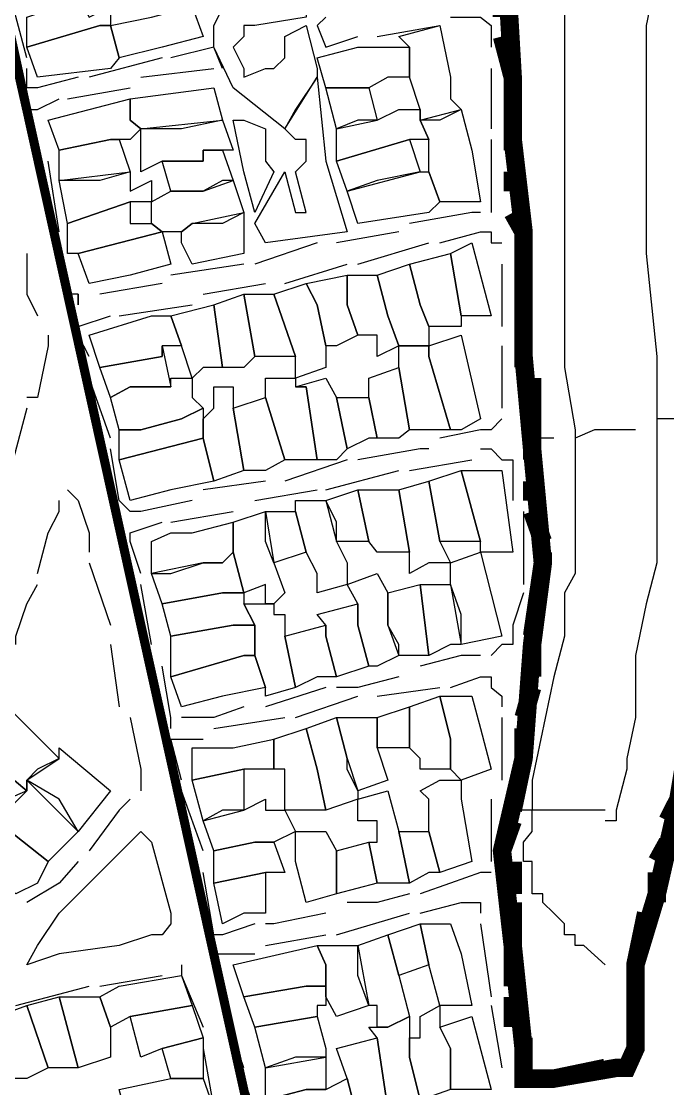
# Model space of a CAD drawing. Header units: millimetres. Extents: x -3588 to 75209, y -3737 to 38254.
# Drawn here: x 18244.6 to 18329.5, y 32803.1 to 32943.3 of the extents above; entities that cross this region are included whole.
import ezdxf

# ---------------------------------------------------------------- set-up
doc = ezdxf.new("R2010")
doc.units = ezdxf.units.MM
doc.layers.add('P', color=253, linetype='Continuous')

msp = doc.modelspace()

# ---------------------------------------------------------------- linework, layer by layer
at = {"layer": 'P'}
for points, const_width in [([(18142.301, 33033.387), (18145.117, 33031.963), (18149.07, 33033.387), (18157.264, 33034.795), (18168.275, 33037.612), (18180.406, 33040.157), (18216.814, 33048.351), (18216.814, 33049.759), (18219.647, 33049.759), (18219.647, 33048.351), (18219.647, 33045.518), (18245.333, 32931.764), (18288.799, 32735.286)], 1.2), ([(18288.799, 32735.286), (18245.333, 32931.764), (18219.647, 33049.759)], 1.2), ([(18307.715, 32960.266), (18309.123, 32935.989), (18309.123, 32927.811), (18310.548, 32915.664), (18310.548, 32899.292), (18311.668, 32887.161), (18313.076, 32872.198), (18311.668, 32861.475), (18310.548, 32846.512), (18307.715, 32834.365), (18309.123, 32821.946), (18310.548, 32808.391), (18310.548, 32804.454), (18311.668, 32804.454), (18314.501, 32804.454), (18322.679, 32805.862), (18324.087, 32805.862), (18325.223, 32808.391), (18325.223, 32819.402), (18328.04, 32828.716), (18330.873, 32841.151)], 2.417), ([(18307.715, 32960.266), (18309.123, 32935.989), (18309.123, 32927.811), (18310.548, 32915.664), (18310.548, 32899.292), (18311.668, 32887.161), (18313.076, 32872.198), (18311.668, 32861.475), (18310.548, 32846.512), (18307.715, 32834.365), (18309.123, 32821.946), (18310.548, 32808.391), (18310.548, 32804.454), (18311.668, 32804.454), (18314.501, 32804.454), (18322.679, 32805.862), (18324.087, 32805.862), (18325.223, 32808.391), (18325.223, 32819.402), (18328.04, 32828.716), (18330.873, 32841.151)], 1.2), ([(18307.715, 32946.727), (18307.715, 32943.894)], 2.417), ([(18307.715, 32941.35), (18309.123, 32935.989), (18309.123, 32931.764)], 2.417), ([(18309.123, 32929.219), (18309.123, 32927.811), (18309.123, 32926.402)], 2.417), ([(18309.123, 32923.57), (18309.123, 32921.025)], 2.417), ([(18309.123, 32918.208), (18310.548, 32915.664), (18310.548, 32908.894)], 2.417), ([(18310.548, 32906.078), (18310.548, 32903.245)], 2.417), ([(18310.548, 32900.7), (18310.548, 32899.292), (18310.548, 32897.884)], 2.417), ([(18311.668, 32896.475), (18311.668, 32887.161), (18311.668, 32885.753)], 2.417), ([(18311.668, 32882.92), (18311.668, 32880.376)], 2.417), ([(18311.668, 32878.967), (18313.076, 32875.014)], 2.417), ([(18313.076, 32873.606), (18313.076, 32872.198), (18311.668, 32862.596)], 2.417), ([(18311.668, 32861.475), (18311.668, 32857.234)], 2.417), ([(18311.668, 32855.826), (18310.548, 32851.873)], 2.417), ([(18310.548, 32850.465), (18310.548, 32846.512), (18309.123, 32839.726)], 2.417), ([(18329.448, 32838.318), (18330.873, 32841.151), (18331.993, 32847.92)], 2.417), ([(18309.123, 32838.318), (18307.715, 32834.365)], 2.417), ([(18328.04, 32832.957), (18329.448, 32835.501)], 2.417), ([(18309.123, 32832.957), (18309.123, 32828.716)], 2.417), ([(18328.04, 32827.595), (18328.04, 32828.716), (18328.04, 32831.548)], 2.417), ([(18309.123, 32827.595), (18309.123, 32821.946), (18309.123, 32816.585)], 2.417), ([(18325.223, 32815.177), (18325.223, 32819.402), (18326.632, 32826.187)], 2.417), ([(18309.123, 32815.177), (18309.123, 32811.224)], 2.417), ([(18325.223, 32809.815), (18325.223, 32814.04)], 2.417), ([(18310.548, 32809.815), (18310.548, 32808.391), (18310.548, 32807.271)], 2.417), ([(18322.679, 32805.862), (18324.087, 32805.862), (18325.223, 32808.391)], 2.417), ([(18310.548, 32804.454), (18311.668, 32804.454), (18314.501, 32804.454), (18321.27, 32805.862)], 2.417)]:
    msp.add_lwpolyline(points, dxfattribs=dict(at, const_width=const_width))
for points in [[(18280.621, 32931.764), (18279.213, 32929.219), (18272.427, 32934.58), (18269.898, 32939.941), (18269.898, 32942.774), (18273.851, 32950.664), (18282.029, 32946.727), (18282.029, 32943.894), (18275.26, 32942.774), (18273.851, 32942.774), (18273.851, 32941.35), (18272.427, 32939.941), (18273.851, 32937.125), (18273.851, 32935.989), (18276.668, 32937.125), (18277.788, 32937.125), (18279.213, 32938.533), (18279.213, 32939.941), (18279.213, 32941.35), (18282.029, 32942.774), (18283.438, 32937.125), (18283.438, 32935.989), (18280.621, 32931.764)], [(18315.909, 32950.664), (18315.909, 32942.774), (18315.909, 32933.172), (18315.909, 32929.219), (18315.909, 32921.025), (18315.909, 32915.664), (18315.909, 32906.078), (18315.909, 32903.245), (18315.909, 32899.292), (18315.909, 32897.884), (18317.317, 32889.69), (18317.317, 32888.57)], [(18307.715, 32949.544), (18309.123, 32935.989), (18309.123, 32927.811), (18310.548, 32915.664), (18310.548, 32899.292), (18310.548, 32891.114), (18311.668, 32887.161), (18313.076, 32878.967), (18313.076, 32872.198), (18311.668, 32861.475), (18310.548, 32850.465), (18310.548, 32846.512), (18309.123, 32842.271), (18309.123, 32839.726), (18307.715, 32834.365), (18309.123, 32830.14), (18309.123, 32821.946), (18309.123, 32815.177), (18310.548, 32808.391), (18310.548, 32805.862), (18310.548, 32804.454), (18311.668, 32804.454), (18314.501, 32804.454), (18322.679, 32805.862), (18324.087, 32805.862), (18325.223, 32808.391), (18325.223, 32819.402), (18328.04, 32828.716), (18330.873, 32841.151)], [(18328.04, 32949.544), (18326.632, 32942.774), (18326.632, 32939.941), (18326.632, 32935.989), (18326.632, 32934.58), (18326.632, 32922.449), (18326.632, 32918.208), (18326.632, 32916.8), (18326.632, 32915.664), (18326.632, 32912.847), (18328.04, 32899.292), (18328.04, 32897.884), (18328.04, 32896.475), (18328.04, 32895.339), (18328.04, 32893.931), (18328.04, 32891.114)], [(18245.333, 32938.533), (18242.788, 32948.135)], [(18256.343, 32943.894), (18256.343, 32942.774), (18254.935, 32942.774), (18245.333, 32939.941), (18245.333, 32943.894), (18249.574, 32945.303), (18252.102, 32946.727), (18253.527, 32943.894), (18256.343, 32945.303), (18256.343, 32943.894)], [(18263.113, 32939.941), (18257.464, 32938.533), (18256.343, 32942.774), (18261.704, 32943.894), (18267.066, 32945.303), (18268.474, 32941.35), (18263.113, 32939.941)], [(18284.574, 32943.894), (18283.438, 32942.774), (18284.574, 32939.941), (18288.799, 32941.35)], [(18300.946, 32943.894), (18303.762, 32943.894), (18304.899, 32943.894), (18306.307, 32942.774), (18306.307, 32939.941)], [(18256.343, 32937.125), (18246.741, 32935.989), (18245.333, 32939.941), (18254.935, 32942.774), (18256.343, 32942.774), (18257.464, 32938.533), (18256.343, 32937.125)], [(18291.343, 32941.35), (18299.537, 32942.774)], [(18299.537, 32930.339), (18296.993, 32930.339), (18296.993, 32931.764), (18295.584, 32935.989), (18295.584, 32939.941), (18294.176, 32941.35), (18299.537, 32942.774), (18300.946, 32935.989), (18300.946, 32933.172), (18302.354, 32931.764), (18299.537, 32930.339)], [(18271.019, 32937.125), (18269.898, 32939.941), (18264.249, 32938.533)], [(18292.752, 32935.989), (18290.223, 32934.58), (18284.574, 32934.58), (18283.438, 32938.533), (18288.799, 32939.941), (18295.584, 32939.941), (18295.584, 32935.989), (18292.752, 32935.989)], [(18263.113, 32938.533), (18253.527, 32935.989)], [(18252.102, 32935.989), (18246.741, 32934.58), (18245.333, 32934.58), (18245.333, 32937.125)], [(18260.296, 32935.989), (18269.898, 32937.125)], [(18306.307, 32937.125), (18306.307, 32929.219)], [(18284.574, 32924.978), (18287.39, 32915.664), (18276.668, 32914.256), (18275.26, 32916.8), (18279.213, 32923.57), (18280.621, 32918.208), (18282.029, 32918.208), (18280.621, 32923.57), (18282.029, 32924.978), (18282.029, 32927.811), (18280.621, 32927.811), (18279.213, 32929.219), (18283.438, 32935.989), (18284.574, 32924.978)], [(18250.694, 32933.172), (18258.888, 32934.58)], [(18265.657, 32929.219), (18260.296, 32929.219), (18258.888, 32930.339), (18258.888, 32933.172), (18269.898, 32934.58), (18271.019, 32930.339), (18265.657, 32929.219)], [(18288.799, 32930.339), (18285.982, 32929.219), (18284.574, 32934.58), (18290.223, 32934.58), (18291.343, 32930.339), (18288.799, 32930.339)], [(18246.741, 32926.402), (18245.333, 32931.764), (18246.741, 32931.764), (18249.574, 32933.172)], [(18258.888, 32927.811), (18257.464, 32927.811), (18256.343, 32927.811), (18249.574, 32926.402), (18248.149, 32930.339), (18258.888, 32933.172), (18258.888, 32930.339), (18260.296, 32929.219), (18258.888, 32927.811)], [(18295.584, 32931.764), (18296.993, 32931.764), (18296.993, 32930.339), (18298.113, 32927.811), (18295.584, 32927.811), (18285.982, 32924.978), (18285.982, 32929.219), (18291.343, 32930.339), (18294.176, 32931.764), (18295.584, 32931.764)], [(18298.113, 32924.978), (18298.113, 32927.811), (18296.993, 32930.339), (18302.354, 32931.764), (18303.762, 32926.402), (18304.899, 32919.617), (18299.537, 32919.617), (18298.113, 32923.57), (18298.113, 32924.978)], [(18263.113, 32924.978), (18260.296, 32923.57), (18260.296, 32929.219), (18271.019, 32930.339), (18272.427, 32926.402), (18271.019, 32926.402), (18268.474, 32926.402), (18268.474, 32924.978), (18263.113, 32924.978)], [(18273.851, 32923.57), (18272.427, 32930.339), (18273.851, 32930.339), (18276.668, 32929.219), (18276.668, 32927.811), (18276.668, 32926.402), (18276.668, 32924.978), (18277.788, 32923.57), (18275.26, 32918.208), (18273.851, 32923.57)], [(18254.935, 32922.449), (18249.574, 32922.449), (18249.574, 32926.402), (18256.343, 32927.811), (18257.464, 32927.811), (18258.888, 32923.57), (18254.935, 32922.449)], [(18291.343, 32922.449), (18287.39, 32921.025), (18285.982, 32924.978), (18295.584, 32927.811), (18296.993, 32923.57), (18291.343, 32922.449)], [(18306.307, 32927.811), (18306.307, 32919.617), (18306.307, 32918.208)], [(18271.019, 32922.449), (18268.474, 32921.025), (18267.066, 32921.025), (18264.249, 32921.025), (18263.113, 32924.978), (18268.474, 32924.978), (18268.474, 32926.402), (18271.019, 32926.402), (18272.427, 32922.449), (18271.019, 32922.449)], [(18249.574, 32915.664), (18248.149, 32924.978)], [(18261.704, 32921.025), (18261.704, 32919.617), (18258.888, 32919.617), (18250.694, 32916.8), (18249.574, 32922.449), (18258.888, 32923.57), (18258.888, 32921.025), (18261.704, 32922.449), (18261.704, 32921.025)], [(18271.019, 32916.8), (18267.066, 32916.8), (18265.657, 32915.664), (18263.113, 32915.664), (18261.704, 32916.8), (18261.704, 32919.617), (18264.249, 32921.025), (18267.066, 32921.025), (18268.474, 32921.025), (18272.427, 32922.449), (18273.851, 32918.208), (18271.019, 32916.8)], [(18296.993, 32923.57), (18298.113, 32923.57), (18299.537, 32919.617), (18298.113, 32918.208), (18288.799, 32916.8), (18287.39, 32921.025), (18296.993, 32923.57)], [(18258.888, 32918.208), (18258.888, 32916.8), (18261.704, 32916.8), (18263.113, 32915.664), (18252.102, 32912.847), (18250.694, 32912.847), (18250.694, 32916.8), (18258.888, 32919.617), (18258.888, 32918.208)], [(18265.657, 32914.256), (18265.657, 32915.664), (18267.066, 32916.8), (18273.851, 32918.208), (18273.851, 32912.847), (18267.066, 32911.439), (18265.657, 32914.256)], [(18304.899, 32918.208), (18303.762, 32918.208), (18295.584, 32916.8)], [(18258.888, 32910.015), (18253.527, 32908.894), (18252.102, 32912.847), (18263.113, 32915.664), (18264.249, 32911.439), (18258.888, 32910.015)], [(18294.176, 32915.664), (18285.982, 32914.256)], [(18299.537, 32914.256), (18304.899, 32915.664), (18306.307, 32915.664), (18306.307, 32914.256), (18307.715, 32914.256)], [(18252.102, 32907.486), (18252.102, 32906.078), (18252.102, 32907.486), (18250.694, 32907.486), (18249.574, 32914.256)], [(18283.438, 32914.256), (18275.26, 32911.439)], [(18288.799, 32911.439), (18298.113, 32914.256)], [(18303.762, 32904.653), (18302.354, 32904.653), (18300.946, 32912.847), (18303.762, 32914.256), (18306.307, 32904.653), (18303.762, 32904.653)], [(18245.333, 32912.847), (18245.333, 32907.486), (18246.741, 32904.653)], [(18302.354, 32904.653), (18302.354, 32903.245), (18298.113, 32903.245), (18296.993, 32906.078), (18295.584, 32911.439), (18300.946, 32912.847), (18302.354, 32904.653)], [(18273.851, 32911.439), (18264.249, 32910.015)], [(18279.213, 32908.894), (18287.39, 32911.439)], [(18298.113, 32903.245), (18298.113, 32900.7), (18294.176, 32900.7), (18292.752, 32904.653), (18291.343, 32910.015), (18295.584, 32911.439), (18296.993, 32906.078), (18298.113, 32903.245)], [(18307.715, 32911.439), (18307.715, 32904.653), (18307.715, 32903.245)], [(18285.982, 32900.7), (18284.574, 32900.7), (18283.438, 32906.078), (18282.029, 32908.894), (18287.39, 32910.015), (18287.39, 32906.078), (18288.799, 32902.125), (18285.982, 32900.7)], [(18292.752, 32904.653), (18294.176, 32900.7), (18291.343, 32899.292), (18291.343, 32902.125), (18288.799, 32902.125), (18287.39, 32906.078), (18287.39, 32910.015), (18291.343, 32910.015), (18292.752, 32904.653)], [(18263.113, 32908.894), (18254.935, 32907.486)], [(18268.474, 32907.486), (18276.668, 32908.894)], [(18283.438, 32906.078), (18284.574, 32900.7), (18284.574, 32897.884), (18280.621, 32896.475), (18280.621, 32899.292), (18277.788, 32907.486), (18282.029, 32908.894), (18283.438, 32906.078)], [(18273.851, 32897.884), (18271.019, 32897.884), (18269.898, 32906.078), (18273.851, 32907.486), (18275.26, 32899.292), (18273.851, 32897.884)], [(18277.788, 32899.292), (18275.26, 32899.292), (18273.851, 32907.486), (18277.788, 32907.486), (18280.621, 32899.292), (18277.788, 32899.292)], [(18257.464, 32904.653), (18267.066, 32906.078)], [(18268.474, 32897.884), (18267.066, 32896.475), (18265.657, 32900.7), (18264.249, 32904.653), (18269.898, 32906.078), (18271.019, 32897.884), (18268.474, 32897.884)], [(18253.527, 32899.292), (18252.102, 32902.125), (18252.102, 32903.245), (18256.343, 32904.653)], [(18254.935, 32897.884), (18253.527, 32902.125), (18261.704, 32904.653), (18264.249, 32904.653), (18265.657, 32900.7), (18263.113, 32900.7), (18263.113, 32899.292), (18254.935, 32897.884)], [(18248.149, 32902.125), (18248.149, 32900.7), (18246.741, 32893.931), (18245.333, 32893.931)], [(18302.354, 32889.69), (18300.946, 32889.69), (18298.113, 32899.292), (18298.113, 32900.7), (18302.354, 32902.125), (18304.899, 32891.114), (18302.354, 32889.69)], [(18261.704, 32895.339), (18258.888, 32895.339), (18256.343, 32893.931), (18254.935, 32897.884), (18263.113, 32899.292), (18263.113, 32900.7), (18264.249, 32895.339), (18261.704, 32895.339)], [(18298.113, 32889.69), (18295.584, 32889.69), (18294.176, 32897.884), (18294.176, 32900.7), (18298.113, 32900.7), (18298.113, 32899.292), (18300.946, 32889.69), (18298.113, 32889.69)], [(18307.715, 32900.7), (18307.715, 32893.931), (18307.715, 32892.522)], [(18294.176, 32888.57), (18291.343, 32888.57), (18290.223, 32893.931), (18290.223, 32896.475), (18294.176, 32897.884), (18295.584, 32889.69), (18294.176, 32888.57)], [(18256.343, 32888.57), (18253.527, 32896.475)], [(18267.066, 32893.931), (18268.474, 32892.522), (18265.657, 32891.114), (18260.296, 32889.69), (18257.464, 32889.69), (18256.343, 32893.931), (18258.888, 32895.339), (18264.249, 32895.339), (18264.249, 32896.475), (18267.066, 32896.475), (18267.066, 32893.931)], [(18280.621, 32895.339), (18282.029, 32895.339), (18283.438, 32885.753), (18279.213, 32885.753), (18276.668, 32893.931), (18276.668, 32896.475), (18280.621, 32896.475), (18280.621, 32895.339)], [(18285.982, 32885.753), (18283.438, 32885.753), (18282.029, 32895.339), (18280.621, 32895.339), (18284.574, 32896.475), (18285.982, 32893.931), (18287.39, 32887.161), (18285.982, 32885.753)], [(18272.427, 32892.522), (18273.851, 32884.329), (18269.898, 32882.92), (18268.474, 32888.57), (18268.474, 32891.114), (18269.898, 32892.522), (18269.898, 32895.339), (18272.427, 32895.339), (18272.427, 32892.522)], [(18276.668, 32884.329), (18273.851, 32884.329), (18272.427, 32892.522), (18276.668, 32893.931), (18279.213, 32885.753), (18276.668, 32884.329)], [(18290.223, 32888.57), (18287.39, 32887.161), (18285.982, 32893.931), (18290.223, 32893.931), (18291.343, 32888.57), (18290.223, 32888.57)], [(18245.333, 32892.522), (18242.788, 32882.92)], [(18268.474, 32891.114), (18268.474, 32888.57), (18257.464, 32885.753), (18257.464, 32889.69), (18260.296, 32889.69), (18265.657, 32891.114), (18268.474, 32892.522), (18268.474, 32891.114)], [(18336.234, 32892.522), (18331.993, 32891.114), (18330.873, 32891.114), (18328.04, 32891.114)], [(18307.715, 32891.114), (18306.307, 32889.69), (18304.899, 32889.69), (18299.537, 32888.57)], [(18328.04, 32891.114), (18328.04, 32889.69), (18328.04, 32888.57), (18328.04, 32887.161), (18328.04, 32882.92), (18328.04, 32881.8), (18328.04, 32880.376), (18328.04, 32878.967), (18328.04, 32876.151), (18328.04, 32873.606), (18328.04, 32872.198), (18326.632, 32866.837), (18325.223, 32860.051), (18325.223, 32855.826), (18325.223, 32851.873), (18324.087, 32846.512), (18324.087, 32845.103), (18322.679, 32839.726), (18322.679, 32838.318), (18321.27, 32838.318)], [(18325.223, 32889.69), (18322.679, 32889.69), (18321.27, 32889.69), (18319.862, 32889.69), (18317.317, 32888.57)], [(18257.464, 32885.753), (18268.474, 32888.57), (18269.898, 32882.92), (18264.249, 32881.8), (18258.888, 32880.376), (18257.464, 32885.753)], [(18317.317, 32888.57), (18317.317, 32884.329), (18317.317, 32881.8), (18317.317, 32878.967), (18317.317, 32877.559), (18317.317, 32876.151), (18317.317, 32875.014), (18317.317, 32873.606), (18317.317, 32870.789), (18315.909, 32868.245), (18315.909, 32865.428), (18315.909, 32862.596), (18314.501, 32857.234), (18311.668, 32843.679), (18311.668, 32842.271), (18311.668, 32839.726)], [(18314.501, 32888.57), (18311.668, 32888.57)], [(18258.888, 32878.967), (18257.464, 32880.376), (18256.343, 32887.161)], [(18298.113, 32887.161), (18296.993, 32887.161), (18288.799, 32885.753)], [(18304.899, 32887.161), (18306.307, 32887.161), (18307.715, 32885.753), (18309.123, 32885.753), (18309.123, 32884.329), (18309.123, 32880.376)], [(18287.39, 32885.753), (18279.213, 32882.92)], [(18295.584, 32884.329), (18303.762, 32885.753)], [(18284.574, 32881.8), (18294.176, 32884.329)], [(18302.354, 32875.014), (18299.537, 32875.014), (18298.113, 32882.92), (18302.354, 32884.329), (18304.899, 32875.014), (18302.354, 32875.014)], [(18304.899, 32884.329), (18307.715, 32884.329), (18309.123, 32873.606), (18304.899, 32873.606), (18304.899, 32875.014), (18302.354, 32884.329), (18304.899, 32884.329)], [(18250.694, 32881.8), (18252.102, 32880.376), (18253.527, 32876.151), (18253.527, 32873.606)], [(18276.668, 32882.92), (18268.474, 32881.8)], [(18275.26, 32880.376), (18283.438, 32881.8)], [(18285.982, 32877.559), (18284.574, 32880.376), (18288.799, 32881.8), (18290.223, 32875.014), (18285.982, 32875.014), (18285.982, 32877.559)], [(18292.752, 32873.606), (18291.343, 32873.606), (18290.223, 32875.014), (18288.799, 32881.8), (18294.176, 32881.8), (18295.584, 32873.606), (18292.752, 32873.606)], [(18298.113, 32872.198), (18295.584, 32870.789), (18295.584, 32872.198), (18295.584, 32873.606), (18294.176, 32881.8), (18298.113, 32882.92), (18299.537, 32875.014), (18300.946, 32872.198), (18298.113, 32872.198)], [(18246.741, 32870.789), (18248.149, 32876.151), (18249.574, 32878.967), (18249.574, 32880.376)], [(18267.066, 32880.376), (18260.296, 32878.967), (18258.888, 32878.967)], [(18280.621, 32878.967), (18280.621, 32880.376), (18284.574, 32880.376), (18285.982, 32875.014), (18287.39, 32872.198), (18287.39, 32869.365), (18283.438, 32868.245), (18283.438, 32870.789), (18282.029, 32873.606), (18280.621, 32878.967)], [(18264.249, 32877.559), (18272.427, 32878.967)], [(18277.788, 32872.198), (18279.213, 32868.245), (18277.788, 32866.837), (18276.668, 32866.837), (18276.668, 32869.365), (18273.851, 32868.245), (18272.427, 32873.606), (18272.427, 32877.559), (18276.668, 32878.967), (18277.788, 32872.198)], [(18276.668, 32875.014), (18276.668, 32878.967), (18280.621, 32878.967), (18282.029, 32873.606), (18277.788, 32872.198), (18276.668, 32875.014)], [(18310.548, 32878.967), (18310.548, 32876.151), (18310.548, 32875.014), (18310.548, 32873.606), (18310.548, 32869.365)], [(18260.296, 32870.789), (18258.888, 32875.014), (18258.888, 32876.151), (18263.113, 32877.559)], [(18264.249, 32876.151), (18267.066, 32876.151), (18272.427, 32877.559), (18272.427, 32873.606), (18271.019, 32872.198), (18268.474, 32872.198), (18261.704, 32870.789), (18261.704, 32875.014), (18264.249, 32876.151)], [(18264.249, 32870.789), (18268.474, 32872.198), (18271.019, 32872.198), (18272.427, 32873.606), (18273.851, 32868.245), (18271.019, 32868.245), (18263.113, 32866.837), (18261.704, 32870.789), (18264.249, 32870.789)], [(18302.354, 32865.428), (18300.946, 32869.365), (18300.946, 32872.198), (18304.899, 32873.606), (18307.715, 32862.596), (18302.354, 32861.475), (18302.354, 32865.428)], [(18253.527, 32872.198), (18256.343, 32864.004)], [(18291.343, 32858.643), (18290.223, 32858.643), (18288.799, 32864.004), (18288.799, 32866.837), (18287.39, 32869.365), (18291.343, 32870.789), (18292.752, 32868.245), (18292.752, 32864.004), (18294.176, 32860.051), (18291.343, 32858.643)], [(18243.924, 32861.475), (18243.924, 32862.596), (18245.333, 32866.837), (18246.741, 32869.365)], [(18261.704, 32861.475), (18260.296, 32869.365)], [(18294.176, 32861.475), (18292.752, 32864.004), (18292.752, 32868.245), (18296.993, 32869.365), (18298.113, 32860.051), (18294.176, 32860.051), (18294.176, 32861.475)], [(18300.946, 32861.475), (18298.113, 32860.051), (18296.993, 32869.365), (18300.946, 32869.365), (18302.354, 32861.475), (18300.946, 32861.475)], [(18272.427, 32864.004), (18264.249, 32862.596), (18263.113, 32866.837), (18271.019, 32868.245), (18273.851, 32868.245), (18273.851, 32866.837), (18275.26, 32864.004), (18272.427, 32864.004)], [(18310.548, 32868.245), (18309.123, 32864.004), (18309.123, 32862.596), (18309.123, 32861.475), (18307.715, 32861.475), (18306.307, 32860.051)], [(18277.788, 32866.837), (18277.788, 32865.428), (18279.213, 32865.428), (18279.213, 32862.596), (18280.621, 32855.826), (18276.668, 32854.69), (18276.668, 32855.826), (18275.26, 32860.051), (18275.26, 32861.475), (18275.26, 32864.004), (18273.851, 32866.837), (18276.668, 32866.837), (18277.788, 32866.837)], [(18288.799, 32864.004), (18290.223, 32858.643), (18285.982, 32857.234), (18284.574, 32862.596), (18284.574, 32864.004), (18283.438, 32865.428), (18288.799, 32866.837), (18288.799, 32864.004)], [(18273.851, 32860.051), (18264.249, 32857.234), (18264.249, 32862.596), (18272.427, 32864.004), (18275.26, 32864.004), (18275.26, 32861.475), (18275.26, 32860.051), (18273.851, 32860.051)], [(18283.438, 32857.234), (18280.621, 32855.826), (18279.213, 32862.596), (18284.574, 32864.004), (18284.574, 32862.596), (18285.982, 32857.234), (18283.438, 32857.234)], [(18256.343, 32861.475), (18257.464, 32853.281)], [(18271.019, 32854.69), (18265.657, 32853.281), (18264.249, 32857.234), (18273.851, 32860.051), (18275.26, 32860.051), (18276.668, 32855.826), (18271.019, 32854.69)], [(18304.899, 32860.051), (18302.354, 32860.051), (18296.993, 32858.643)], [(18264.249, 32850.465), (18264.249, 32851.873), (18263.113, 32858.643)], [(18294.176, 32857.234), (18288.799, 32855.826), (18285.982, 32855.826)], [(18300.946, 32855.826), (18304.899, 32857.234), (18306.307, 32857.234), (18306.307, 32855.826), (18307.715, 32854.69), (18307.715, 32853.281)], [(18284.574, 32855.826), (18276.668, 32853.281)], [(18291.343, 32854.69), (18299.537, 32855.826)], [(18280.621, 32851.873), (18288.799, 32854.69)], [(18296.993, 32846.512), (18295.584, 32847.92), (18295.584, 32853.281), (18299.537, 32854.69), (18300.946, 32849.04), (18300.946, 32847.92), (18300.946, 32846.512), (18300.946, 32845.103), (18296.993, 32845.103), (18296.993, 32846.512)], [(18300.946, 32845.103), (18300.946, 32846.512), (18300.946, 32847.92), (18300.946, 32849.04), (18299.537, 32854.69), (18303.762, 32854.69), (18304.899, 32850.465), (18306.307, 32845.103), (18302.354, 32843.679), (18300.946, 32845.103)], [(18246.741, 32845.103), (18245.333, 32843.679), (18245.333, 32842.271), (18238.563, 32847.92), (18242.788, 32853.281), (18249.574, 32846.512), (18246.741, 32845.103)], [(18273.851, 32853.281), (18269.898, 32851.873), (18265.657, 32851.873)], [(18294.176, 32847.92), (18291.343, 32847.92), (18291.343, 32851.873), (18295.584, 32853.281), (18295.584, 32847.92), (18294.176, 32847.92)], [(18258.888, 32851.873), (18260.296, 32845.103), (18260.296, 32843.679), (18260.296, 32842.271)], [(18269.898, 32850.465), (18279.213, 32851.873)], [(18287.39, 32846.512), (18288.799, 32842.271), (18288.799, 32841.151), (18284.574, 32839.726), (18283.438, 32845.103), (18282.029, 32850.465), (18285.982, 32851.873), (18287.39, 32846.512)], [(18287.39, 32845.103), (18287.39, 32846.512), (18285.982, 32851.873), (18291.343, 32851.873), (18291.343, 32847.92), (18292.752, 32843.679), (18288.799, 32842.271), (18287.39, 32845.103)], [(18307.715, 32851.873), (18307.715, 32850.465), (18307.715, 32845.103), (18307.715, 32843.679)], [(18282.029, 32839.726), (18279.213, 32839.726), (18279.213, 32841.151), (18279.213, 32845.103), (18277.788, 32845.103), (18277.788, 32849.04), (18282.029, 32850.465), (18283.438, 32845.103), (18284.574, 32839.726), (18282.029, 32839.726)], [(18265.657, 32843.679), (18264.249, 32849.04), (18268.474, 32849.04)], [(18273.851, 32845.103), (18267.066, 32843.679), (18267.066, 32847.92), (18272.427, 32847.92), (18277.788, 32849.04), (18277.788, 32845.103), (18273.851, 32845.103)], [(18242.788, 32841.151), (18241.38, 32838.318), (18239.971, 32838.318), (18238.563, 32839.726), (18234.61, 32843.679), (18238.563, 32847.92), (18245.333, 32842.271), (18242.788, 32841.151)], [(18249.574, 32841.151), (18245.333, 32843.679), (18249.574, 32846.512), (18249.574, 32847.92), (18256.343, 32842.271), (18252.102, 32836.91), (18249.574, 32841.151)], [(18271.019, 32839.726), (18268.474, 32838.318), (18267.066, 32843.679), (18273.851, 32845.103), (18273.851, 32839.726), (18271.019, 32839.726)], [(18250.694, 32835.501), (18248.149, 32832.957), (18241.38, 32838.318), (18245.333, 32842.271), (18245.333, 32843.679), (18252.102, 32836.91), (18250.694, 32835.501)], [(18299.537, 32843.679), (18302.354, 32843.679), (18302.354, 32841.151), (18303.762, 32832.957), (18299.537, 32831.548), (18298.113, 32836.91), (18298.113, 32841.151), (18296.993, 32842.271), (18299.537, 32843.679)], [(18258.888, 32841.151), (18257.464, 32839.726), (18253.527, 32834.365)], [(18268.474, 32834.365), (18265.657, 32842.271)], [(18279.213, 32839.726), (18280.621, 32836.91), (18277.788, 32835.501), (18275.26, 32835.501), (18269.898, 32834.365), (18268.474, 32838.318), (18273.851, 32839.726), (18276.668, 32841.151), (18276.668, 32839.726), (18279.213, 32839.726)], [(18294.176, 32836.91), (18295.584, 32830.14), (18291.343, 32830.14), (18290.223, 32835.501), (18291.343, 32835.501), (18291.343, 32838.318), (18288.799, 32838.318), (18288.799, 32841.151), (18292.752, 32842.271), (18294.176, 32836.91)], [(18306.307, 32841.151), (18306.307, 32836.91), (18306.307, 32834.365), (18306.307, 32832.957)], [(18311.668, 32839.726), (18310.548, 32839.726), (18309.123, 32839.726)], [(18321.27, 32819.402), (18318.438, 32821.946), (18317.317, 32821.946), (18317.317, 32823.354), (18315.909, 32823.354), (18315.909, 32824.779), (18314.501, 32826.187), (18313.076, 32827.595), (18313.076, 32828.716), (18311.668, 32828.716), (18311.668, 32830.14), (18311.668, 32831.548), (18311.668, 32832.957), (18310.548, 32832.957), (18310.548, 32834.365), (18310.548, 32835.501), (18311.668, 32836.91), (18311.668, 32839.726)], [(18321.27, 32839.726), (18317.317, 32839.726), (18314.501, 32839.726), (18313.076, 32839.726), (18311.668, 32839.726)], [(18246.741, 32830.14), (18243.924, 32828.716), (18239.971, 32832.957), (18241.38, 32834.365), (18239.971, 32836.91), (18239.971, 32838.318), (18241.38, 32838.318), (18248.149, 32832.957), (18246.741, 32830.14)], [(18246.741, 32821.946), (18249.574, 32826.187), (18254.935, 32831.548), (18258.888, 32835.501), (18260.296, 32836.91), (18261.704, 32835.501), (18264.249, 32826.187), (18264.249, 32824.779), (18263.113, 32823.354), (18261.704, 32823.354), (18257.464, 32821.946), (18249.574, 32820.826), (18245.333, 32819.402), (18246.741, 32821.946)], [(18285.982, 32834.365), (18285.982, 32828.716), (18282.029, 32827.595), (18280.621, 32832.957), (18280.621, 32836.91), (18284.574, 32836.91), (18285.982, 32834.365)], [(18298.113, 32831.548), (18295.584, 32830.14), (18294.176, 32836.91), (18298.113, 32836.91), (18299.537, 32831.548), (18298.113, 32831.548)], [(18277.788, 32831.548), (18276.668, 32831.548), (18269.898, 32830.14), (18269.898, 32834.365), (18275.26, 32835.501), (18277.788, 32835.501), (18279.213, 32831.548), (18277.788, 32831.548)], [(18285.982, 32831.548), (18285.982, 32834.365), (18290.223, 32835.501), (18291.343, 32830.14), (18285.982, 32828.716), (18285.982, 32831.548)], [(18252.102, 32832.957), (18249.574, 32830.14), (18245.333, 32827.595)], [(18271.019, 32823.354), (18269.898, 32823.354), (18268.474, 32831.548)], [(18273.851, 32826.187), (18271.019, 32824.779), (18269.898, 32830.14), (18276.668, 32831.548), (18276.668, 32826.187), (18273.851, 32826.187)], [(18306.307, 32831.548), (18304.899, 32831.548), (18300.946, 32830.14), (18296.993, 32828.716)], [(18295.584, 32828.716), (18291.343, 32827.595), (18287.39, 32827.595)], [(18296.993, 32826.187), (18302.354, 32827.595), (18303.762, 32827.595), (18304.899, 32827.595), (18304.899, 32826.187)], [(18284.574, 32826.187), (18277.788, 32824.779), (18276.668, 32824.779)], [(18285.982, 32823.354), (18295.584, 32826.187)], [(18275.26, 32824.779), (18271.019, 32823.354)], [(18298.113, 32819.402), (18294.176, 32817.993), (18292.752, 32823.354), (18296.993, 32824.779), (18298.113, 32819.402)], [(18300.946, 32814.04), (18299.537, 32814.04), (18298.113, 32819.402), (18296.993, 32824.779), (18300.946, 32824.779), (18302.354, 32820.826), (18303.762, 32814.04), (18300.946, 32814.04)], [(18304.899, 32824.779), (18306.307, 32815.177)], [(18276.668, 32821.946), (18284.574, 32823.354)], [(18288.799, 32817.993), (18288.799, 32821.946), (18292.752, 32823.354), (18294.176, 32817.993), (18295.584, 32812.632), (18292.752, 32811.224), (18291.343, 32811.224), (18291.343, 32814.04), (18290.223, 32814.04), (18288.799, 32817.993)], [(18282.029, 32816.585), (18273.851, 32815.177), (18272.427, 32819.402), (18283.438, 32821.946), (18284.574, 32819.402), (18284.574, 32816.585), (18282.029, 32816.585)], [(18290.223, 32814.04), (18285.982, 32812.632), (18284.574, 32815.177), (18284.574, 32816.585), (18284.574, 32819.402), (18283.438, 32821.946), (18288.799, 32821.946), (18290.223, 32814.04)], [(18271.019, 32815.177), (18269.898, 32819.402), (18269.898, 32820.826), (18275.26, 32820.826)], [(18265.657, 32819.402), (18265.657, 32817.993), (18268.474, 32811.224)], [(18257.464, 32816.585), (18265.657, 32817.993), (18267.066, 32814.04), (18258.888, 32812.632), (18256.343, 32811.224), (18254.935, 32815.177), (18257.464, 32816.585)], [(18254.935, 32816.585), (18263.113, 32817.993)], [(18243.924, 32814.04), (18253.527, 32816.585)], [(18284.574, 32814.04), (18283.438, 32814.04), (18283.438, 32812.632), (18275.26, 32811.224), (18273.851, 32815.177), (18282.029, 32816.585), (18284.574, 32816.585), (18284.574, 32815.177), (18284.574, 32814.04)], [(18249.574, 32805.862), (18248.149, 32805.862), (18245.333, 32814.04), (18249.574, 32815.177), (18252.102, 32805.862), (18249.574, 32805.862)], [(18256.343, 32811.224), (18256.343, 32807.271), (18252.102, 32805.862), (18249.574, 32815.177), (18254.935, 32815.177), (18256.343, 32811.224)], [(18245.333, 32804.454), (18242.788, 32804.454), (18241.38, 32812.632), (18245.333, 32814.04), (18248.149, 32805.862), (18245.333, 32804.454)], [(18263.113, 32808.391), (18260.296, 32807.271), (18258.888, 32812.632), (18267.066, 32814.04), (18268.474, 32809.815), (18263.113, 32808.391)], [(18273.851, 32805.862), (18271.019, 32814.04)], [(18299.537, 32811.224), (18300.946, 32808.391), (18300.946, 32803.03), (18296.993, 32801.621), (18295.584, 32807.271), (18295.584, 32809.815), (18296.993, 32809.815), (18296.993, 32812.632), (18299.537, 32814.04), (18299.537, 32811.224)], [(18306.307, 32814.04), (18307.715, 32805.862)], [(18280.621, 32807.271), (18276.668, 32805.862), (18275.26, 32811.224), (18283.438, 32812.632), (18284.574, 32808.391), (18284.574, 32807.271), (18280.621, 32807.271)], [(18295.584, 32808.391), (18295.584, 32807.271), (18296.993, 32801.621), (18292.752, 32800.501), (18291.343, 32809.815), (18290.223, 32811.224), (18291.343, 32811.224), (18292.752, 32811.224), (18295.584, 32812.632), (18295.584, 32809.815), (18295.584, 32808.391)], [(18300.946, 32805.862), (18300.946, 32808.391), (18299.537, 32811.224), (18303.762, 32812.632), (18306.307, 32803.03), (18300.946, 32803.03), (18300.946, 32805.862)], [(18264.249, 32804.454), (18263.113, 32808.391), (18268.474, 32809.815), (18268.474, 32807.271), (18268.474, 32804.454), (18264.249, 32804.454)], [(18290.223, 32800.501), (18288.799, 32799.077), (18287.39, 32804.454), (18285.982, 32808.391), (18291.343, 32809.815), (18292.752, 32800.501), (18290.223, 32800.501)], [(18268.474, 32808.391), (18269.898, 32800.501)], [(18283.438, 32803.03), (18282.029, 32803.03), (18276.668, 32801.621), (18276.668, 32805.862), (18284.574, 32807.271), (18284.574, 32803.03), (18283.438, 32803.03)], [(18260.296, 32799.077), (18258.888, 32797.668), (18257.464, 32803.03), (18264.249, 32804.454), (18268.474, 32804.454), (18269.898, 32800.501), (18260.296, 32799.077)], [(18276.668, 32796.26), (18273.851, 32804.454)], [(18285.982, 32799.077), (18283.438, 32799.077), (18277.788, 32797.668), (18276.668, 32801.621), (18282.029, 32803.03), (18284.574, 32803.03), (18287.39, 32804.454), (18288.799, 32799.077), (18285.982, 32799.077)]]:
    msp.add_lwpolyline(points, dxfattribs=at)

doc.saveas('drawing.dxf')
